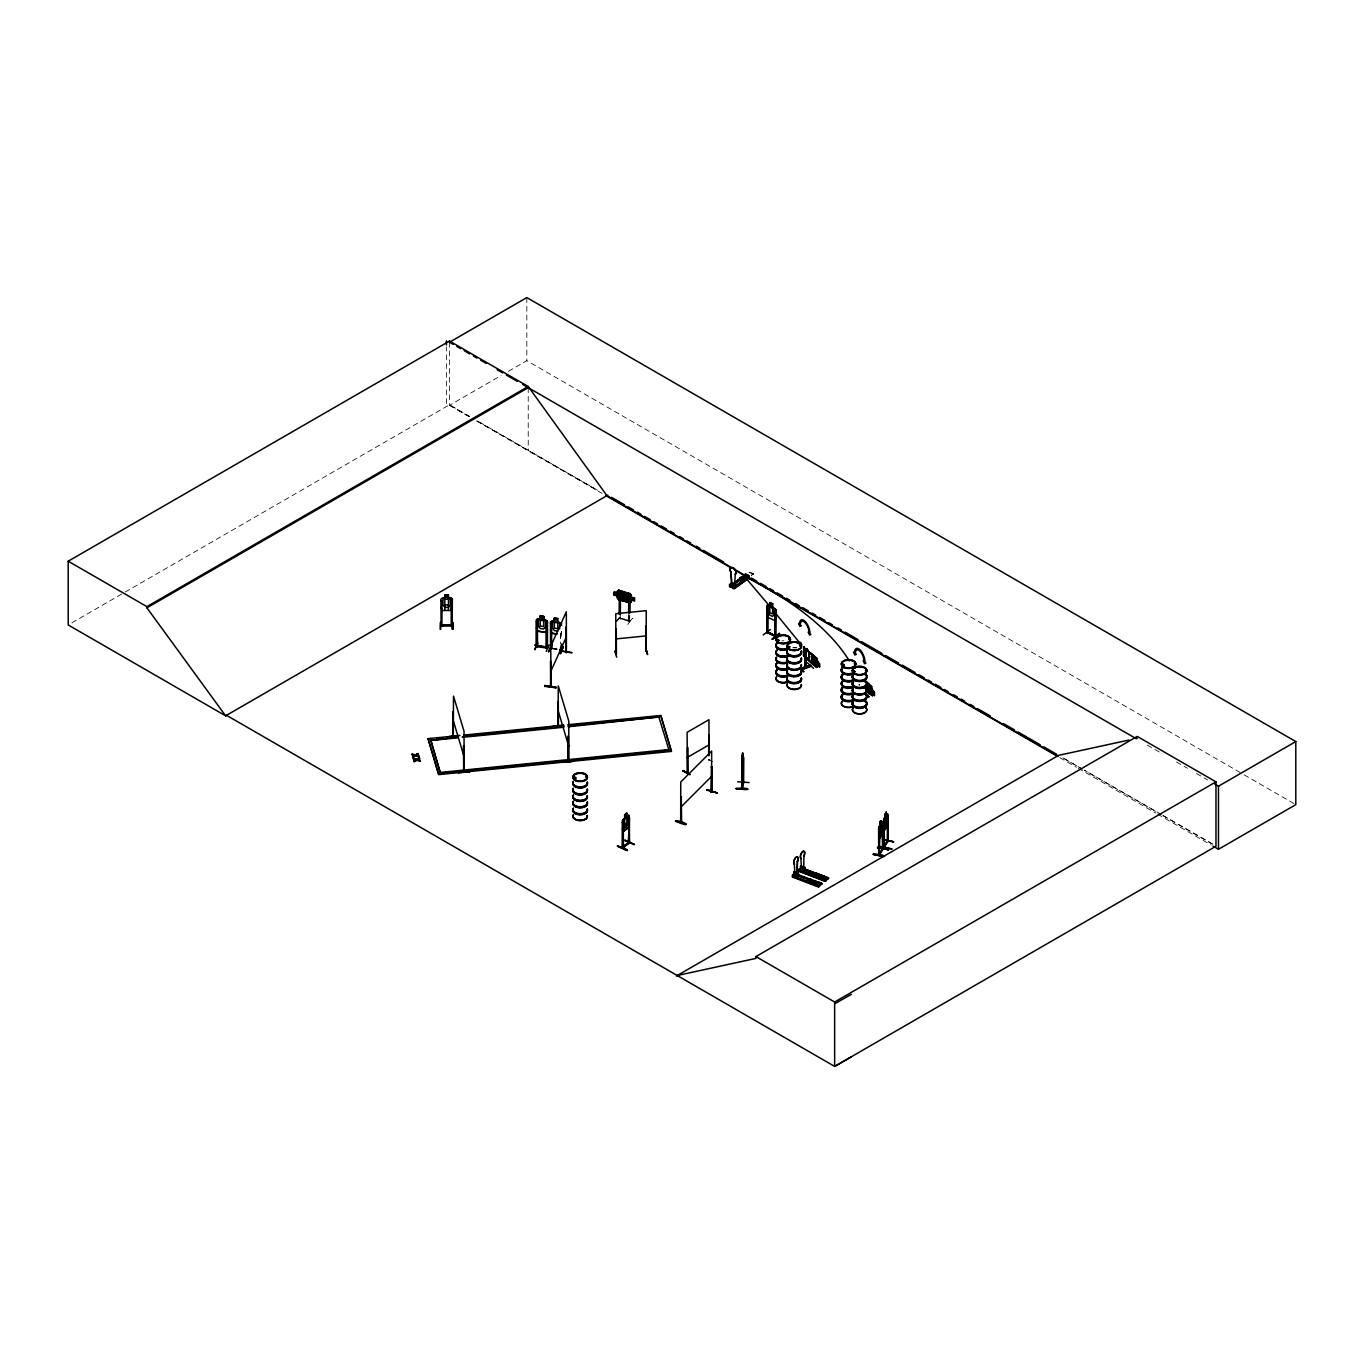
<?xml version="1.0" encoding="UTF-8"?>
<svg xmlns="http://www.w3.org/2000/svg" width="1364" height="1364" viewBox="0 0 1364 1364"><rect width="100%" height="100%" fill="white"/><g stroke="black" fill="none" stroke-linecap="round" stroke-linejoin="round"><path stroke-width="0.75" stroke-dasharray="5 3.75" d="M561.661 631.668L560.399 634.567M708.922 760.652L708.888 759.305L708.99 760.242M616.204 621.251L621.387 615.232M616.767 620.91L621.916 614.925M616.63 621.336L621.848 615.3M619.597 617.432C618.506 619.171 621.353 617.244 620.16 617.926L619.358 618.574L629.639 621.524L629.708 614.976M628.599 614.908L628.651 621.302L628.77 614.704M629.639 620.603L620.415 618.216L629.639 620.296M627.73 624.524L632.333 617.892L632.879 618.574M751.513 575.165L753.491 573.733L748.955 571.652L750.2 572.914M751.513 575.506L753.491 573.733M753.559 574.244L749.007 572.181M71.883 622.819L123.425 593.05M125.266 591.993L449.506 404.784L469.642 416.412M449.506 342.228L449.506 405.313L501.065 375.56M508.414 371.298L526.828 360.676L1242.314 773.763M859.252 684.353L859.252 685.308L859.03 684.404M619.546 618.369L629.827 621.268M620.143 618.881L620.296 614.635M629.537 621.541L629.537 615.181M553.528 648.343L557.024 648.855M553.426 648.565L556.921 649.094M553.426 649.213L557.024 649.52M469.369 416.566L446.42 403.369L446.42 347.07M476.718 420.794L597.773 490.409L476.974 420.641M1082.385 769.091L1062.215 757.48L1082.334 769.108M1161.258 814.444L1084.227 770.131L1161.054 814.564M1163.083 815.484L1212.613 843.975M708.342 759.322L713.27 762.152M1244.173 774.82L1295.8 804.641M1147.312 745.102L1160.082 752.468M1176.501 761.947L1187.464 768.273M1196.586 773.541L1207.532 779.867M1162.878 815.604L1212.306 844.146M449.506 405.313L469.642 416.941M476.974 421.169L602.053 493.376M1059.76 757.634L1076.366 767.233M1078.225 768.29L1155.734 813.046M1157.576 814.12L1211.096 845.015M632.453 618.386L627.235 624.303M561.627 631.293L561.525 639.921M560.621 633.237L560.621 643.757M560.519 633.459L560.519 641.881M528.226 387.666L528.226 450.751M526.828 297.591L526.828 360.676M792.978 647.849A7.332 4.228 0 0 1 796.764 648.036M792.996 647.508A7.212 4.16 0 0 1 796.712 647.695M781.998 640.841A7.212 4.16 0 0 1 783.874 640.79"/><path stroke-width="1.5" d="M444.732 597.892L442.959 599.103L442.959 604.9L444.869 607.372L448.415 607.389L450.308 604.9L450.308 599.103L448.415 598.063M441.101 624.917L442.141 626.144L441.101 626.212L440.93 599.001C443.522 596.614 449.643 596.614 452.337 599.069L452.2 626.247L451.194 626.212L451.279 600.706L452.319 600.706L451.279 600.706M614.124 595.164C611.106 588.634 622.581 595.335 614.141 592.044L614.124 595.164L617.704 596L618.762 597.961L629.98 601.217L631.106 600.007L634.618 601.132L634.669 597.961L631.089 597.125L629.963 595.25L618.779 591.925L617.653 593.169L617.602 590.936L618.796 590.186L631.293 594.892L627.934 592.846M631.208 594.943L631.225 602.138L630.032 602.888L618.727 599.614L617.568 598.199L617.602 590.936L618.847 590.305M625.104 598.25L625.121 595.335M440.18 629.367L440.828 622.154M440.743 629.23L440.248 622.666M442.021 600.672L440.981 600.91L442.021 600.672L441.902 626.212M442.021 626.144L441.101 625.837M442.141 624.985L452.456 625.019M451.16 626.178L452.456 625.94M452.49 628.923L452.473 622.717M453.036 629.35L453.121 622.7M797.343 861.383L796.9 873.932L794.956 875.876L797.105 874.017L797.548 861.468A3.87 1.739 -69 0 0 797.548 857.001A3.87 1.739 -69 0 0 794.513 859.627A3.87 1.739 -69 0 0 794.513 864.094L794.325 864.009A3.87 1.739 -69 0 1 794.325 859.559A3.87 1.739 -69 0 1 797.343 856.933A3.87 1.739 -69 0 1 797.343 861.383L797.548 861.468M803.703 868.391L803.942 855.774A3.87 1.739 -69 0 0 803.942 851.307A3.87 1.739 -69 0 0 800.924 853.949A3.87 1.739 -69 0 0 800.924 858.399L801.572 870.249L803.703 868.391L801.367 870.181M464.135 771.785L464.033 731.292L453.513 696.134L453.257 737.395L453.121 711.514M453.649 736.765L453.649 735.844M463.453 746.074L463.658 771.973L463.828 770.285M464.067 771.785L463.845 746.04M568.345 761.692L568.396 736.458M568.839 761.589L568.788 721.096L558.268 685.922L558.064 727.131M731.445 584.286C734.633 583.604 727.66 584.372 734.514 586.179L735.298 574.21A3.87 2.472 53.9 0 0 735.298 569.743A3.87 2.472 53.9 0 0 731.002 567.782A3.87 2.472 53.9 0 0 731.002 572.249L731.633 584.696L733.099 583.843M736.031 788.801C747.472 786.227 755.52 791.785 736.117 788.443M550.562 686.211L550.613 660.96L550.834 686.774M565.651 651.839C567.066 650.423 565.003 652.896 566.418 652.282L566.333 611.737L550.749 646.263M794.155 872.073C795.57 874.989 795.144 869.669 793.882 875.194M793.984 872.892L794.581 872.125L795.331 873.335M800.873 867.402L800.787 866.396L801.299 867.419M711.07 792.245L711.65 766.415L711.991 791.853C710.098 793.695 713.116 789.279 711.087 791.171M742.152 758.333L741.658 788.869L743.056 781.453M805.732 651.873L805.033 650.185L805.783 651.037M556.137 687.183C521.611 682 579.581 691.054 544.765 686.314M544.748 686.416L544.901 685.529M556.12 687.609L544.884 686.024M887.299 826.004L887.708 822.27M741.897 766.363L742.152 767.744L742.613 753.133L742.067 788.904L743.141 782.322M798.946 643.876L800.174 642.239L801.35 643.297M803.532 646.911L814.274 656.715M804.692 656.323C805.715 659.119 828.766 677.874 803.532 655.317L804.01 655.078M731.343 584.508L732.315 584.747M732.434 584.525L732.621 583.451L732.741 584.303M873.25 854.393C883.565 853.387 892.533 859.439 873.25 854.393L884.315 856.353L873.437 854.034M878.297 846.464C898.501 850.352 894.886 849.346 878.484 846.106M794.513 872.21L795.212 873.079M793.66 875.108L793.66 872.346L794.871 871.596L793.848 872.329M616.409 653.782L616.272 628.992M646.348 651.498L645.701 626.059M646.348 650.543L646.246 651.191M682.87 770.762L689.638 774.292M622.393 829.005L623.212 831.614L628.582 827.488L629.179 823.822M804.01 647.457L803.567 656.101M803.584 655.3L813.933 665.257M804.01 655.862L804.692 655.658M675.504 821.35C680.653 818.605 696.356 830.096 675.538 821.247M685.853 824.248L675.743 821.043L685.887 823.822M742.749 753.133L743.039 782.987L743.687 782.424L742.152 788.767M741.948 759.833L743.073 754.752M742.152 765.272L742.596 763.243M800.804 867.095L800.498 869.584M737.651 781.811L749.16 782.544M743.448 757.702L743.431 783.004L743.585 757.105M741.59 788.835L742.221 787.863M614.687 651.02L616.698 657.209M617.449 846.26C647.269 859.644 597.892 836.507 626.673 850.266M617.773 845.953L627.048 849.516M883.054 823.822L882.713 849.67L882.235 821.435L878.604 828.033L878.723 855.194L883.139 848.101L882.269 848.681M878.706 828.05L879.183 826.226M879.286 854.239L882.269 848.954M883.071 849.124L879.286 855.16M887.333 841.008L883.719 846.277L884.213 847.317L884.179 821.384L884.145 846.55M887.708 841.741L887.589 813.933L887.35 841.52M887.333 841.673L888.152 840.122L883.77 847.249L884.111 818.264M884.298 847.215L888.135 841.145L888.117 815.877M766.653 632.436L767.557 632.896M767.659 631.975L766.653 631.549L775.622 635.692M767.574 632.845L767.83 607.423L766.756 607.236L767.83 607.423M775.98 635.488L774.752 636.221L775.724 636.596L775.741 609.469L775.468 636.562L766.756 632.47L766.807 605.377L767.131 632.299L775.997 636.374L767.915 632.043M879.303 832.773L879.951 834.222C882.849 831.767 882.474 816.797 879.951 821.81L879.234 855.143M623.416 846.601L623.399 847.573L623.314 822.304L622.359 822.645L623.314 822.304M810.728 880.803C809.364 877.342 806.874 882.9 810.591 880.718M816.03 875.432L817.087 874.205M800.532 866.856L801.469 865.97M802.254 668.309L809.994 665.24L802.168 668.172M803.72 671.702L800.634 668.837M806.141 651.89L806.141 667.661M883.156 849.073L883.139 848.101M573.733 778.111L574.704 777.446M574.278 777.463L575.625 777.616L574.159 778.077M575.898 778.23L575.557 777.497M586.708 777.003L585.531 777.037M775.639 617.739L774.633 620.484L767.642 617.261L766.807 613.698L767.796 617.142M777.327 639.682L777.02 640.654M778.673 639.955L778.128 639.546M788.665 639.341L789.79 639.136M789.773 639.051L788.682 638.812L789.671 639.324M787.778 646.843L790.012 646.962M788.75 646.144L788.256 647.082L789.671 646.621M801.248 645.939C803.567 641.336 797.718 647.661 800.753 645.905M842.202 664.643L844.367 664.933L842.73 665.138M844.299 664.831L843.157 665.513M854.324 663.569L854.717 663.893M854.495 663.927L854.461 664.115M854.12 670.781L853.233 671.821M865.475 670.645L865.577 670.048M795.451 876.881L795.451 875.569L792.535 874.767L792.296 877.001L818.485 887.026L821.878 883.633L819.218 882.286L816.013 885.406L819.218 882.286M794.632 871.494L794.632 874.256L822.117 883.787L795.724 873.608L792.791 876.558L819.287 886.106M802.356 866.362L804.999 867.385L804.76 868.919L802.049 871.272L802.049 869.959L799.389 868.936L798.895 871.374L825.084 881.4L828.477 878.024L825.817 876.677L822.611 879.797L825.817 876.677M802.356 868.016L799.151 870.795L800.02 870.403M799.594 870.795L826.175 880.428L799.389 870.249L799.389 868.936M803.311 869.84L828.101 878.723L801.879 868.8M547.476 629.537L546.18 632.504L537.552 631.208L536.444 627.866M565.941 627.014L565.975 652.18M560.689 650.986L571.823 652.879M551.005 686.245L550.613 621.677L550.527 648.855L551.585 648.991L551.67 623.484L550.544 623.553L551.67 623.484M546.35 647.235L547.578 648.105L536.376 646.655L536.478 621.2L537.484 621.353L537.501 646.826L536.274 646.672M537.484 621.353L536.376 621.421M540.127 618.983L540.127 615.88L543.793 616.443L543.776 619.614L547.441 621.268L547.476 648.326M543.776 616.511L540.093 615.965L540.212 619.188L538.371 619.938L538.371 625.735L540.212 628.497L543.639 629.009L545.481 626.809L545.481 621.012L543.639 619.699L543.793 616.443M546.35 622.922L547.458 622.854L546.35 622.922L546.316 648.207L547.203 648.36M537.382 645.615C541.201 647.678 523.503 642.171 547.476 647.406M534.841 649.758L537.774 642.768L534.841 649.23M536.376 646.655L537.382 646.809M557.825 631.14L554.381 630.628L552.539 627.866L552.539 622.069L554.296 621.132M550.579 630.066L551.721 633.339L556.938 634.038M554.381 621.319C551.073 615.13 563.298 620.296 554.261 618.097L554.261 621.2L550.579 621.745M546.214 651.412L549.146 644.933M551.943 644.899L548.942 651.753M551.943 645.428L548.396 651.804L551.874 645.274M551.567 648.94L550.579 648.514M560.399 649.605C564.065 647.968 558.132 655.76 561.627 643.91M550.749 671.497L566.333 636.971M561.746 649.315L560.399 649.349M560.86 653.646L563.247 646.638M563.264 647.03L560.246 653.578M622.496 820.77L623.263 819.15M763.175 634.959L770.302 629.588M744.369 578.83L743.38 577.535M453.019 736.816L453.291 712.11M463.351 771.325L463.436 770.592M568.106 761.112L568.208 735.878M681.028 821.81L680.755 822.475M681.625 822.185L681.267 796.798L681.096 822.731L681.199 821.128M711.991 790.932L711.428 792.348L712.059 790.796M624.712 817.94L623.536 819.849L623.536 825.646L624.678 827.249L626.826 825.612L627.969 822.253L627.969 816.456L626.826 816.303M743.141 781.333L742.954 782.936M683.04 770.609L689.638 773.951M886.242 815.058L886.89 820.855L885.014 826.294L884.349 819.031L886.276 811.768L886.276 814.871M880.172 821.981L880.956 820.736L880.172 823.021M885.236 814.035L886.02 812.808L885.236 815.075M884.128 818.349L887.674 814.052M879.49 829.397L879.234 854.222M884.111 830.812L887.163 825.919L884.111 830.812L883.77 820.122M879.166 838.775L882.218 833.881C884.554 822.39 879.575 845.492 878.604 836.371M877.461 847.794L888.561 849.738L877.666 847.402M882.73 839.474L893.608 841.776L882.525 839.32M883.753 846.174L884.554 845.782M800.787 867.146L801.231 867.402M799.321 871.05L825.476 881.059M827.641 879.149L803.396 869.806M828.442 878.246L802.288 868.22M566.179 652.896L566.077 627.645M819.44 666.757L812.825 662.41L811.205 656.476L812.825 656.408L816.627 659.869L819.508 663.808L819.508 666.911L819.508 663.808M872.312 693.543L871.63 694.481L867.845 691.019L866.208 685.086L867.845 685.018L871.63 688.479L874.443 692.469L874.512 695.538L872.414 693.509L874.409 695.572M629.298 842.611L622.291 847.931L622.393 820.736L628.548 814.99L629.281 815.536L628.497 843.14L629.23 817.428L629.571 842.901L622.598 848.084L622.683 822.782M629.026 842.338L628.565 842.134M803.601 646.809L803.635 656.033M814.888 874.716L816.831 874.341M619.358 614.38L619.546 593.135L620.484 593.408L620.296 614.635M620.484 593.408L619.358 593.34M628.599 612.811L628.77 595.778L628.77 612.589M629.537 613.067L629.708 596.034M620.876 590.953L617.5 590.936L617.534 598.199L618.727 599.614L630.032 602.888M620.944 591.004L617.619 591.038L617.534 598.199L620.91 600.228M629.98 593.596L618.745 590.254M617.534 596.136L617.568 598.199M627.832 602.257L631.276 602.206L631.293 594.892L631.225 602.274L627.815 602.155M585.974 776.372L586.35 776.764M778.384 640.483L777.429 640.5M778.81 640.603L777.957 639.528L777.122 640.21M800.31 645.854L800.651 645.547M853.199 671.31L854.137 670.832M854.989 671.6L853.404 671.958M687.797 772.911L687.746 747.591M629.571 841.98L629.162 842.662M681.267 796.798L681.608 796.917M711.991 766.534L711.138 766.943M706.842 789.995L717.242 792.978L707.132 789.637M717.208 792.944L706.893 789.858M680.738 807.232L711.65 776.321M742.187 577.807C742.8 581.831 745.938 575.949 742.016 578.234M879.115 853.625L879.098 855.262M733.048 584.286L731.223 583.673L731.053 586.554L731.053 583.809L733.184 584.048M803.976 647.593L804.18 648.241M804.197 655.675L804.01 646.655M800.259 866.737L801.231 865.884L800.259 869.499L800.787 866.89M817.616 885.424L792.791 875.859L795.741 871.971L798.4 872.994L798.4 874.631L795.195 877.427L795.195 875.773L792.535 874.767M798.4 872.994L795.502 872.193M809.79 878.672L806.584 881.792L809.79 878.672L812.433 880.019L809.227 882.798L812.433 879.678M816.388 873.062L813.183 876.165L816.388 873.062L819.048 874.409L815.843 877.188L819.048 874.068M814.802 880.598L811.597 883.702L814.802 880.598L817.445 881.945L814.24 884.725L817.445 881.604M821.401 874.989L818.195 878.092L821.401 874.989L824.061 876.319L820.855 879.115L824.061 875.995M821.878 883.309L818.946 886.583L792.535 876.404M828.477 877.7L825.544 880.974M804.896 651.634L805.527 667.968L806.005 650.713L805.851 667.149M536.529 619.682L537.638 618.796L546.094 620.074L547.322 621.285M550.715 621.813L551.806 620.927L561.661 623.331L557.859 621.762M626.928 813.251L624.78 814.888L624.78 817.991M624.678 818.98L626.826 817.343M624.678 824.777L626.826 823.14M623.16 831.426L628.582 827.488M628.975 843.293L629.537 817.565M624.9 840.531L634.465 844.401L625.241 840.36M623.058 846.686L628.838 842.679L622.819 846.498M731.837 585.071L731.002 572.249M735.298 574.21L735.145 574.312A3.87 2.472 53.9 0 0 735.145 569.845A3.87 2.472 53.9 0 0 730.865 567.884A3.87 2.472 53.9 0 0 730.865 572.351M729.757 586.725L729.467 584.525L731.445 583.093L729.825 586.009L733.662 587.765L735.639 585.003L735.997 586.81M739.936 578.217C753.081 582.684 734.139 579.461 741.914 576.767L746.449 579.171L741.914 576.767M748.683 575.438L745.648 574.056C737.89 576.75 756.815 579.973 743.67 575.489L769.603 606.059M729.501 586.384L732.025 584.627M734.003 582.871L745.699 574.346L748.683 575.761M734.378 582.837L745.75 574.551M734.582 583.144L746.057 574.875M730.098 586.878L746.585 574.756M735.264 583.246L746.637 574.96M746.943 575.284L730.337 586.588M732.434 587.202L732.604 584.303L732.434 587.202L731.223 586.435M734.514 586.179L731.462 584.849L731.445 583.093M748.989 578.131L734.309 588.788L734.02 586.605L735.997 585.156M748.103 577.722L732.775 588.054L749.024 576.222M732.877 588.123L749.126 576.29M748.631 577.586L733.679 588.498L732.775 588.054M748.683 577.807L733.764 588.532L729.467 586.162M769.705 602.581L772.757 603.894L772.587 607.116L774.07 608.838L774.07 614.635L772.587 616.426L769.808 615.147L768.307 611.993L768.307 606.196L769.808 605.838L769.773 602.53L769.705 605.684L766.721 605.428M772.757 603.894L769.808 602.735M772.757 606.997L775.656 609.52L767.71 604.883M774.82 610.936L775.877 611.14L774.82 610.936L774.871 636.238L775.059 610.765M779.475 633.373L772.246 639.119L779.526 633.425M772.365 639.119L779.526 633.783L772.246 639.119M453.019 735.895L453.718 737.361M440.981 624.985L440.981 626.195L452.285 625.923M452.371 625.309L441.101 625.258M452.439 626.178L452.319 625.019M808.443 880.155L809.585 879.831M711.531 792.296L711.65 751.087L680.738 781.998L680.687 822.628M778.742 640.483L777.088 640.517M788.631 638.898L789.176 638.574M575.284 778.009L574.517 777.275M842.816 664.251L842.236 665.155M854.699 671.531L854.069 670.9M855.109 671.787L853.608 672.077M546.333 647.917L547.356 648.036M550.527 647.627L551.772 647.781M708.598 755.52L708.956 735.026L709.246 753.439M708.871 755.673L709.246 735.196M687.456 772.621L687.098 732.315L708.956 719.698L708.956 753.269M226.629 715.367L225.742 715.895L68.2 624.934L68.2 561.201L449.506 341.051L528.226 386.489L606.946 495.678L1057.646 755.895M449.506 341.051L449.506 342.228L526.828 297.591L1295.8 741.556L1295.8 804.641L1218.478 849.278L1212.954 846.072M68.2 561.201L146.92 606.639L528.226 386.489M851.341 1056.895L834.649 1066.409L226.526 715.316L225.623 715.827L146.92 607.815L528.226 387.666M225.623 715.827L607.832 495.166M687.098 757.549L708.956 744.932M622.768 848.067L622.99 822.168M676.339 976.044L1058.549 755.366L1128.966 740.055M677.226 975.516L755.946 958.398L755.946 956.573L1137.252 736.424L1215.972 781.862L1215.972 846.26L834.649 1066.409L834.649 1002.011L1215.972 781.862M1137.252 738.248L1136.365 738.777L522.736 384.495M1214.83 784.078L1218.478 786.193L1295.8 741.556M834.649 1003.853L851.341 994.339M744.198 578.728L742.391 578.847M412.917 757.378L414.912 755.23L412.917 757.378L415.645 755.98L418.936 756.764L416.173 755.127L418.799 756.27M416.19 759.509L414.196 761.658L416.924 760.26L420.214 761.044L413.377 758.913L416.19 759.509L414.025 761.112L416.924 760.26M414.912 755.758L412.081 754.104L415.44 754.906L418.134 753.525L416.173 755.656M416.19 760.021L413.377 758.384L416.719 759.185L419.413 757.804L417.452 759.936L419.566 758.333M419.413 758.333L416.719 759.185M416.173 755.127L418.288 754.582M817.36 665.103L816.644 667.542L811.205 662.478M872.414 695.691L866.004 691.241M551.687 648.036L550.647 647.917M810.08 881.229L809.926 879.61M646.246 651.498L646.212 610.663L615.761 613.698L615.897 654.532M806.925 648.582L808.477 651.429L806.925 648.582L806.925 650.031M805.033 651.242L805.527 652.197M805.715 650.816L806.005 651.77M806.414 651.617L804.624 651.651L806.414 651.873L805.033 650.185M807.386 662.802L813.592 668.377M801.896 668.002L810.046 665.41M800.992 669.144L810.779 665.564L801.077 669.673M813.933 664.404L814.274 665.138M800.992 669.656L810.796 666.007M801.35 669.98L811.086 666.331M868.936 684.609L868.936 685.461L866.004 681.966M866.004 690.389L869.277 693.747M865.407 694.344L869.073 696.953L865.407 693.816M811.188 662.563L809.176 659.767L809.278 652.435L816.763 658.198L817.36 662M811.307 653.203L816.729 658.266M809.278 659.716L809.278 652.435M817.479 667.184L817.411 659.92M871.767 686.808L866.208 681.864L871.767 686.808L872.483 695.793L866.328 691.054M872.38 690.61L874.512 692.435M625.104 599.802L627.832 599.035L627.832 596.119L625.121 593.766M623.621 593.408L620.91 594.158L620.91 597.04L623.638 599.376M687.473 773.047L687.473 747.438M767.062 631.327L767.659 632.896L767.574 607.611M645.598 647.951L647.627 654.601L645.615 648.019M557.927 727.08L558.268 701.249L558.456 727.08M457.162 736.253L447.477 736.85L458.986 735.537M447.562 737.089L457.076 736.083M552.335 726.501L563.758 725.324M558.029 726.279L561.849 725.87M558.081 726.535L561.917 726.04M458.151 772.024L469.676 771.734L458.168 772.109M458.27 772.894L469.676 771.717M574.346 761.129L562.906 762.34L574.346 761.18M562.923 761.862L574.329 760.72M615.761 638.932L646.212 635.897M567.748 724.727L660.909 715.435L671.429 751.394L438.577 774.616L428.057 738.657L459.89 735.486M464.118 735.06L563.52 725.154M436.616 738.589L442.959 737.958M449.319 737.327L455.661 736.696M464.118 735.861L470.461 735.23M476.803 734.582L483.146 733.951M489.488 733.321L497.962 732.485M504.305 731.854L510.648 731.223M516.99 730.575L525.447 729.74M531.789 729.109L538.132 728.478M544.492 727.847L550.834 727.2M559.291 726.364L563.52 725.938M571.976 725.102L580.433 724.25M586.776 723.619L593.135 722.988M599.478 722.357L607.935 721.505M612.163 721.096L620.62 720.243M626.963 719.612L635.419 718.777M639.648 718.351L648.122 717.498M654.464 716.867L660.909 716.236L671.429 751.394M458.151 736.986L430.666 740.516L458.151 737.771M462.379 736.56L563.895 726.432M568.14 726.006L659.068 716.952L568.14 726.807M462.379 737.344L563.895 727.217M440.794 774.394L430.274 738.436L440.214 772.45L668.82 749.552L662.478 750.967M444.647 772.689L450.99 772.058M457.332 771.427L463.675 770.796M472.132 769.944L478.491 769.313M484.834 768.682L491.176 768.051M497.519 767.421L505.976 766.568M512.318 765.937L518.661 765.306M525.021 764.675L533.477 763.84M539.82 763.209L546.163 762.561M552.505 761.93L560.962 761.095M567.305 760.464L573.647 759.833M580.007 759.185L586.35 758.554M594.806 757.719L601.149 757.088M607.492 756.457L613.834 755.827M622.291 754.974L628.651 754.343M634.993 753.712L641.336 753.081M647.678 752.451L656.135 751.598M428.057 738.657L438.577 773.831L671.429 750.609M809.773 881.042L808.358 880.633M444.869 594.96L448.415 594.96M444.869 599.103L448.415 599.103M444.869 604.9L448.415 604.9M537.246 645.939L546.589 646.962M742.135 755.298L742.221 788.784M736.1 788.477L747.608 789.33M816.524 874.256L814.956 875.296M788.614 647.013L787.778 647.013M843.31 664.166L844.367 664.762M843.191 665.291L842.577 664.95M560.57 650.85L571.806 652.504M540.246 619.12L536.41 619.614L536.461 646.741M561.627 624.985L560.519 625.053L561.525 625.206M537.672 631.038L546.129 632.316M551.84 633.169L556.921 633.936M551.636 648.684L550.647 648.838M560.399 650.27L561.61 650.185M885.083 813.865L884.963 816.934M882.542 821.861L882.644 849.687M879.916 821.776L879.951 824.913M883.77 828.46L884.23 830.847M882.559 839.713L893.625 841.81M877.512 847.641L888.561 849.755M414.912 755.23L412.235 754.599L418.936 756.236M417.452 759.407L420.214 761.044M417.452 759.936L420.078 760.021M628.599 595.983L629.537 596.256M560.536 650.321L560.553 649.094L560.604 650.372M853.983 671.855L854.785 671.293M681.318 821.316L680.738 821.639M803.942 855.774L804.146 855.859A3.87 1.739 -69 0 0 804.146 851.392A3.87 1.739 -69 0 0 801.128 854.017A3.87 1.739 -69 0 0 801.128 858.485L800.924 858.399M802.1 866.583L804.76 867.606M802.1 867.896L828.732 878.177L801.708 868.544M799.151 869.158L801.793 870.164L801.793 871.818L804.999 869.021L804.999 867.385M801.64 870.965L825.919 880.274M799.151 870.795L825.68 880.871M795.502 873.506L798.145 874.529M795.093 874.154L821.691 884.179M796.712 875.466L819.201 884.008M792.91 876.455L819.133 886.429M805.357 652.231L805.357 668.002L805.323 652.009M624.865 840.122L634.072 844.708M815.143 875.194L817.377 874.546M789.415 646.655L788.085 647.184M689.996 774.599L682.87 770.711L689.451 774.547M449.506 342.228L453.172 344.342M456.838 346.456L460.503 348.57M464.152 350.684L469.642 353.856M473.308 355.97L476.974 358.084M480.639 360.198L486.13 363.37M497.11 369.712L502.6 372.883M506.266 374.998L517.246 381.323M611.515 497.28L624.388 504.714M628.071 506.845L633.595 510.034M637.261 512.148L640.944 514.279M644.626 516.393L650.151 519.582M653.833 521.713L657.499 523.844M661.182 525.958L666.706 529.147M670.389 531.278L674.055 533.392M679.579 536.581L683.262 538.712M686.944 540.826L690.61 542.957M696.134 546.146L699.817 548.26M703.5 550.391L723.738 562.07M751.325 577.995L756.85 581.183M760.515 583.315L766.039 586.503M769.722 588.617L773.405 590.748M777.088 592.88L782.595 596.051M786.278 598.182L789.961 600.313M795.468 603.485L799.151 605.616M802.833 607.747L808.358 610.936M812.04 613.05L815.706 615.181M819.389 617.295L824.913 620.484M828.596 622.615L832.262 624.729M837.786 627.917L841.469 630.049M845.151 632.163L858.024 639.597M861.707 641.728L881.945 653.407M885.611 655.538L898.501 662.972M902.167 665.086L915.056 672.537M918.722 674.651L924.246 677.84M927.929 679.971L931.612 682.085M935.295 684.216L940.802 687.405M944.485 689.519L948.168 691.65M953.675 694.839L957.358 696.953M961.04 699.084L964.723 701.198M970.247 704.387L973.913 706.518M977.596 708.632L990.469 716.083M1003.358 723.517L1014.39 729.876M1018.073 732.008L1040.152 744.744M1043.818 746.875L1056.708 754.309M605.735 495.507L731.24 567.97M734.94 570.101L1057.918 756.577M755.946 956.573L834.649 1002.011M617.687 598.08L620.978 600.075M450.99 597.892L452.337 598.984L451.041 610.492L442.107 610.475L440.93 607.321L442.192 610.373M864.861 680.534L869.277 684.489M864.861 681.386L869.277 685.342M866.345 690.252L869.277 692.895M865.475 694.191L868.612 696.646M813.933 656.851L803.567 647.695M803.976 654.959L814.274 664.285M800.583 669.247L803.788 671.634M817.292 664.933L819.508 666.911M811.307 662.427L816.729 667.371M575.369 777.446L575.557 778.503L573.903 778.145M776.576 614.465L799.56 642.632M550.613 629.998L551.721 633.339M558.268 711.156L568.788 746.33M453.513 721.368L464.033 756.526M412.081 754.104L412.235 755.127M741.777 769.944L741.931 772.365L743.227 763.499L741.811 772.365L741.658 769.927M794.325 864.009L794.956 875.876M623.621 594.943L623.638 597.841M1218.478 786.193L1218.478 849.278M868.936 693.014L868.936 693.867M794.871 871.596L794.871 874.341M792.791 874.546L792.791 875.859M742.613 753.133L742.596 768.819M735.639 585.003L735.639 586.315M669.212 750.831L658.693 716.458M629.708 598.148L629.708 612.862M626.826 828.715L626.894 813.029L624.61 814.785L624.678 830.352M619.546 593.135L619.546 614.158M561.405 649.537L561.388 650.492M559.666 628.94L559.666 623.143L557.825 621.831L557.978 618.574M551.431 648.036L551.414 648.991M546.452 622.7L546.435 648.241M448.415 610.492L448.534 594.789L444.732 594.857L444.869 610.475M446.42 340.812L446.42 344.99M419.413 757.804L419.566 758.861M418.799 755.741L418.936 756.764M418.134 753.525L415.44 754.906M415.645 755.98L412.746 756.321M414.025 760.601L414.196 761.658M413.377 758.384L413.514 759.407M146.92 606.639L146.92 607.815M744.556 576.222A376.379 161.31 6.8 0 1 849.363 660.96M865.134 681.71A7.212 4.16 0 0 1 860.82 688.496A7.212 4.16 0 0 1 852.824 682.938M865.168 687.303A7.246 4.177 0 0 1 860.837 694.106A7.246 4.177 0 0 1 852.807 688.547M865.236 681.267A7.332 4.228 0 0 1 864.759 686.979A7.332 4.228 0 0 1 854.87 687.217A7.332 4.228 0 0 1 853.608 681.54M865.236 680.909A7.332 4.228 0 0 1 864.759 686.621A7.332 4.228 0 0 1 854.87 686.859A7.332 4.228 0 0 1 853.608 681.182M865.236 674.31A7.332 4.228 0 0 1 864.759 680.022A7.332 4.228 0 0 1 854.87 680.244A7.332 4.228 0 0 1 853.608 674.583M865.236 673.952A7.332 4.228 0 0 1 864.759 679.664A7.332 4.228 0 0 1 854.87 679.886A7.332 4.228 0 0 1 853.608 674.225M865.168 687.541A7.246 4.177 0 0 1 860.837 694.344A7.246 4.177 0 0 1 852.807 688.769M865.134 673.594A7.212 4.16 0 0 1 860.82 680.363A7.212 4.16 0 0 1 852.824 674.822M865.134 680.551A7.212 4.16 0 0 1 860.82 687.32A7.212 4.16 0 0 1 852.824 681.778M865.134 674.754A7.212 4.16 0 0 1 860.82 681.523A7.212 4.16 0 0 1 852.824 675.981M865.134 701.556A7.212 4.16 0 0 1 860.82 708.342A7.212 4.16 0 0 1 852.824 702.784M865.117 707.012A7.178 4.143 0 0 1 860.82 713.747A7.178 4.143 0 0 1 852.858 708.24M865.236 701.113A7.332 4.228 0 0 1 864.759 706.825A7.332 4.228 0 0 1 854.87 707.063A7.332 4.228 0 0 1 853.608 701.386M865.236 700.755A7.332 4.228 0 0 1 864.759 706.467A7.332 4.228 0 0 1 854.87 706.705A7.332 4.228 0 0 1 853.608 701.028M865.236 694.157A7.332 4.228 0 0 1 864.759 699.868A7.332 4.228 0 0 1 854.87 700.09A7.332 4.228 0 0 1 853.608 694.429M865.236 693.799A7.332 4.228 0 0 1 864.759 699.51A7.332 4.228 0 0 1 854.87 699.732A7.332 4.228 0 0 1 853.608 694.071M865.168 707.149A7.246 4.177 0 0 1 860.837 713.952A7.246 4.177 0 0 1 852.807 708.393M865.134 693.441A7.212 4.16 0 0 1 860.82 700.209A7.212 4.16 0 0 1 852.824 694.668M865.134 700.397A7.212 4.16 0 0 1 860.82 707.166A7.212 4.16 0 0 1 852.824 701.625M865.151 694.6A7.229 4.177 0 0 1 860.82 701.386A7.229 4.177 0 0 1 852.807 695.828M866.754 691.224A7.178 4.143 0 0 1 858.024 694.907A7.178 4.143 0 0 1 852.858 689.417M865.117 688.206A7.178 4.143 0 0 1 866.123 689.11M866.805 690.883A7.246 4.177 0 0 1 858.007 694.583A7.246 4.177 0 0 1 852.807 689.059M865.168 687.831A7.246 4.177 0 0 1 866.737 689.792M853.216 680.926A7.212 4.16 0 0 1 843.702 680.772A7.212 4.16 0 0 1 842.696 675.316M853.233 686.518A7.246 4.177 0 0 1 843.685 686.382A7.246 4.177 0 0 1 842.679 680.892M853.233 686.757A7.246 4.177 0 0 1 843.685 686.621A7.246 4.177 0 0 1 842.679 681.148M853.199 686.348A7.178 4.143 0 0 1 843.719 686.211A7.178 4.143 0 0 1 842.73 680.772M853.284 680.568A7.332 4.228 0 0 1 843.617 680.431A7.332 4.228 0 0 1 842.611 674.873M853.284 680.21A7.332 4.228 0 0 1 843.617 680.056A7.332 4.228 0 0 1 842.611 674.515M853.216 679.749A7.212 4.16 0 0 1 843.702 679.613A7.212 4.16 0 0 1 842.696 674.157M853.216 673.952A7.212 4.16 0 0 1 843.702 673.816A7.212 4.16 0 0 1 842.696 668.36M853.284 673.594A7.332 4.228 0 0 1 843.617 673.458A7.332 4.228 0 0 1 842.611 667.917M853.284 673.236A7.332 4.228 0 0 1 843.617 673.1A7.332 4.228 0 0 1 842.611 667.559M853.216 672.793A7.212 4.16 0 0 1 843.702 672.657A7.212 4.16 0 0 1 842.696 667.184M854.137 666.928A7.212 4.16 0 0 1 855.143 667.849M853.216 700.772A7.212 4.16 0 0 1 843.702 700.619A7.212 4.16 0 0 1 842.696 695.163M853.233 706.603A7.246 4.177 0 0 1 843.685 706.467A7.246 4.177 0 0 1 842.679 700.994M853.233 706.364A7.246 4.177 0 0 1 843.685 706.228A7.246 4.177 0 0 1 842.679 700.738M853.284 700.414A7.332 4.228 0 0 1 843.617 700.278A7.332 4.228 0 0 1 842.611 694.719M853.284 700.056A7.332 4.228 0 0 1 843.617 699.903A7.332 4.228 0 0 1 842.611 694.361M853.216 699.596A7.212 4.16 0 0 1 843.702 699.459A7.212 4.16 0 0 1 842.696 694.003M853.216 693.799A7.212 4.16 0 0 1 843.702 693.662A7.212 4.16 0 0 1 842.696 688.206M853.284 693.441A7.332 4.228 0 0 1 843.617 693.304A7.332 4.228 0 0 1 842.611 687.763M853.284 693.082A7.332 4.228 0 0 1 843.617 692.946A7.332 4.228 0 0 1 842.611 687.405M853.216 692.639A7.212 4.16 0 0 1 843.702 692.503A7.212 4.16 0 0 1 842.696 687.03M853.199 687.371A7.178 4.143 0 0 1 843.719 687.234A7.178 4.143 0 0 1 842.73 681.795M801.333 659.034A7.212 4.16 0 0 1 793.575 663.893A7.212 4.16 0 0 1 787.454 658.301M801.316 664.473A7.178 4.143 0 0 1 793.575 669.315A7.178 4.143 0 0 1 787.488 663.739M801.367 664.916A7.246 4.177 0 0 1 793.575 669.792A7.246 4.177 0 0 1 787.437 664.2M801.333 650.901A7.212 4.16 0 0 1 793.575 655.76A7.212 4.16 0 0 1 787.454 650.168M801.452 658.607A7.332 4.228 0 0 1 793.558 663.552A7.332 4.228 0 0 1 787.352 657.874M801.452 658.249A7.332 4.228 0 0 1 793.558 663.194A7.332 4.228 0 0 1 787.352 657.516M801.35 657.857A7.229 4.177 0 0 1 793.575 662.734A7.229 4.177 0 0 1 787.437 657.124M801.35 652.06A7.229 4.177 0 0 1 793.575 656.937A7.229 4.177 0 0 1 787.437 651.344M801.452 651.651A7.332 4.228 0 0 1 793.558 656.596A7.332 4.228 0 0 1 787.352 650.918M801.452 651.293A7.332 4.228 0 0 1 793.558 656.22A7.332 4.228 0 0 1 787.352 650.56M801.333 678.88A7.212 4.16 0 0 1 793.575 683.739A7.212 4.16 0 0 1 787.454 678.147M801.316 684.319A7.178 4.143 0 0 1 793.575 689.161A7.178 4.143 0 0 1 787.488 683.586M801.367 684.711A7.246 4.177 0 0 1 793.575 689.587A7.246 4.177 0 0 1 787.437 683.978M801.333 670.747A7.212 4.16 0 0 1 793.575 675.606A7.212 4.16 0 0 1 787.454 670.014M801.452 678.454A7.332 4.228 0 0 1 793.558 683.398A7.332 4.228 0 0 1 787.352 677.72M801.452 678.096A7.332 4.228 0 0 1 793.558 683.04A7.332 4.228 0 0 1 787.352 677.362M801.35 677.703A7.229 4.177 0 0 1 793.575 682.58A7.229 4.177 0 0 1 787.437 676.97M801.35 671.906A7.229 4.177 0 0 1 793.575 676.783A7.229 4.177 0 0 1 787.437 671.19M801.452 671.497A7.332 4.228 0 0 1 793.558 676.442A7.332 4.228 0 0 1 787.352 670.764M801.452 671.139A7.332 4.228 0 0 1 793.558 676.067A7.332 4.228 0 0 1 787.352 670.406M801.316 665.513A7.178 4.143 0 0 1 793.575 670.338A7.178 4.143 0 0 1 787.488 664.779M801.367 665.138A7.246 4.177 0 0 1 793.575 669.997A7.246 4.177 0 0 1 787.437 664.404M787.846 656.272A7.212 4.16 0 0 1 779.066 656.476A7.212 4.16 0 0 1 776.457 651.634M787.829 661.693A7.178 4.143 0 0 1 779.083 661.898A7.178 4.143 0 0 1 776.491 657.073M787.915 655.913A7.332 4.228 0 0 1 778.247 655.777A7.332 4.228 0 0 1 777.241 650.236M787.915 655.555A7.332 4.228 0 0 1 778.247 655.419A7.332 4.228 0 0 1 777.241 649.878M787.915 648.957A7.332 4.228 0 0 1 778.247 648.821A7.332 4.228 0 0 1 777.241 643.262M787.915 648.599A7.332 4.228 0 0 1 778.247 648.463A7.332 4.228 0 0 1 777.241 642.904M788.852 642.632A7.332 4.228 0 0 1 789.875 643.569M787.863 662.188A7.246 4.177 0 0 1 779.049 662.393A7.246 4.177 0 0 1 776.423 657.533M787.846 648.139A7.212 4.16 0 0 1 779.066 648.343A7.212 4.16 0 0 1 776.457 643.501M788.767 642.274A7.212 4.16 0 0 1 789.773 643.194M787.846 655.112A7.212 4.16 0 0 1 779.066 655.317A7.212 4.16 0 0 1 776.457 650.475M787.846 649.315A7.212 4.16 0 0 1 779.066 649.52A7.212 4.16 0 0 1 776.457 644.678M787.846 676.118A7.212 4.16 0 0 1 779.066 676.322A7.212 4.16 0 0 1 776.457 671.48M787.829 681.54A7.178 4.143 0 0 1 779.083 681.744A7.178 4.143 0 0 1 776.491 676.919M787.915 675.76A7.332 4.228 0 0 1 778.247 675.623A7.332 4.228 0 0 1 777.241 670.082M787.915 675.402A7.332 4.228 0 0 1 778.247 675.265A7.332 4.228 0 0 1 777.241 669.724M787.915 668.803A7.332 4.228 0 0 1 778.247 668.667A7.332 4.228 0 0 1 777.241 663.109M787.915 668.445A7.332 4.228 0 0 1 778.247 668.309A7.332 4.228 0 0 1 777.241 662.751M787.863 681.727A7.246 4.177 0 0 1 779.049 681.932A7.246 4.177 0 0 1 776.423 677.073M787.846 667.985A7.212 4.16 0 0 1 779.066 668.189A7.212 4.16 0 0 1 776.457 663.347M787.846 674.958A7.212 4.16 0 0 1 779.066 675.163A7.212 4.16 0 0 1 776.457 670.321M787.846 669.161A7.212 4.16 0 0 1 779.066 669.366A7.212 4.16 0 0 1 776.457 664.524M787.829 662.734A7.178 4.143 0 0 1 779.083 662.938A7.178 4.143 0 0 1 776.491 658.113M787.863 662.393A7.246 4.177 0 0 1 779.049 662.597A7.246 4.177 0 0 1 776.423 657.738M787.846 681.966A7.212 4.16 0 0 1 779.066 682.171A7.212 4.16 0 0 1 776.457 677.328M587.304 790.131A7.229 4.177 0 0 1 579.529 795.007A7.229 4.177 0 0 1 573.392 789.398M587.253 795.57A7.178 4.143 0 0 1 579.529 800.412A7.178 4.143 0 0 1 573.443 794.854M587.321 795.741A7.246 4.177 0 0 1 579.529 800.617A7.246 4.177 0 0 1 573.392 795.007M587.304 781.998A7.229 4.177 0 0 1 579.529 786.875A7.229 4.177 0 0 1 573.392 781.282M587.407 789.722A7.332 4.228 0 0 1 579.512 794.649A7.332 4.228 0 0 1 573.306 788.989M587.407 789.364A7.332 4.228 0 0 1 579.512 794.291A7.332 4.228 0 0 1 573.306 788.631M587.287 788.972A7.212 4.16 0 0 1 579.529 793.831A7.212 4.16 0 0 1 573.409 788.239M587.304 783.175A7.229 4.177 0 0 1 579.529 788.034A7.229 4.177 0 0 1 573.392 782.442M587.407 782.766A7.332 4.228 0 0 1 579.512 787.693A7.332 4.228 0 0 1 573.306 782.015M587.407 782.407A7.332 4.228 0 0 1 579.512 787.335A7.332 4.228 0 0 1 573.306 781.657M587.304 809.977A7.229 4.177 0 0 1 579.529 814.854A7.229 4.177 0 0 1 573.392 809.244M587.27 815.433A7.195 4.16 0 0 1 579.529 820.276A7.195 4.16 0 0 1 573.426 814.7M587.321 815.587A7.246 4.177 0 0 1 579.529 820.463A7.246 4.177 0 0 1 573.392 814.854M587.304 801.844A7.229 4.177 0 0 1 579.529 806.721A7.229 4.177 0 0 1 573.392 801.128M587.321 796.269A7.246 4.177 0 0 1 579.529 801.145A7.246 4.177 0 0 1 573.392 795.536M587.407 809.568A7.332 4.228 0 0 1 579.512 814.496A7.332 4.228 0 0 1 573.306 808.835M587.407 809.21A7.332 4.228 0 0 1 579.512 814.138A7.332 4.228 0 0 1 573.306 808.477M587.304 808.818A7.229 4.177 0 0 1 579.529 813.677A7.229 4.177 0 0 1 573.392 808.085M587.304 803.021A7.229 4.177 0 0 1 579.529 807.88A7.229 4.177 0 0 1 573.392 802.288M587.407 802.612A7.332 4.228 0 0 1 579.512 807.539A7.332 4.228 0 0 1 573.306 801.862M587.407 802.254A7.332 4.228 0 0 1 579.512 807.181A7.332 4.228 0 0 1 573.306 801.503M587.253 796.61A7.178 4.143 0 0 1 579.529 801.452A7.178 4.143 0 0 1 573.443 795.894M587.321 815.808A7.246 4.177 0 0 1 579.529 820.685A7.246 4.177 0 0 1 573.392 815.075M614.823 592.863L614.806 594.738L615.948 595.062L615.948 593.187L614.823 592.863M618.779 593.493L618.779 596.409L629.98 599.683L630.066 600.74L626.144 597.637L622.137 598.523L625.428 596.818L622.052 593.323L626.178 596.375L630.049 595.557L626.946 597.21L629.946 599.631L629.963 596.784L618.779 593.493M452.507 622.189L452.405 629.401L452.541 622.206M811.989 660.364L814.444 661.352L816.78 665.41L814.905 661.148C817.94 662.631 817.002 658.369 814.444 660.057L812.109 655.845L814.001 660.278L811.989 660.364M866.993 688.991L869.465 689.962L871.784 694.02L869.925 689.775C872.977 691.173 871.971 687.132 869.448 688.667L867.044 684.421L869.021 688.888L866.993 688.991M626.86 594.926L623.467 596.187L626.639 599.853L622.717 596.631L618.83 597.466L621.984 595.949L618.796 592.385L622.751 595.352L626.86 594.926M881.178 824.027L879.951 825.953L879.951 831.733L881.178 829.823L881.178 824.027M886.242 816.081L885.014 818.008L885.014 823.805L886.242 821.878L886.242 816.081M626.434 814.001L625.07 816.098L626.434 814.001M801.145 625.735L799.867 626.434L798.605 623.45L799.475 624.235A9.736 4.314 69.6 0 1 804.76 621.012A9.736 4.314 69.6 0 1 810.028 633.68L810.898 634.465L809.551 635.095L808.204 632.043L809.074 632.828A8.133 3.598 69.6 0 0 804.675 622.24A8.133 3.598 69.6 0 0 800.259 624.934L801.145 625.735M856.149 654.345L854.887 655.044L853.608 652.077L854.495 652.845A9.736 4.314 69.6 0 1 859.763 649.622A9.736 4.314 69.6 0 1 865.032 662.307L865.918 663.092L864.554 663.722L863.207 660.67L864.077 661.438A8.133 3.598 69.6 0 0 859.678 650.867A8.133 3.598 69.6 0 0 855.279 653.561L856.149 654.345M447.784 595.488L445.499 595.471L445.499 596.511L447.784 596.511L447.784 595.488M543.025 617.022L540.826 616.681L540.826 617.721L543.025 618.062L543.025 617.022M557.211 619.154L554.995 618.813L554.995 619.853L557.211 620.194L557.211 619.154M543.639 620.739L540.212 620.211L540.212 626.008L543.639 626.536L543.639 620.739M557.825 622.871L554.381 622.359L554.381 628.139L557.825 628.668L557.825 622.871M633.936 598.455L632.794 598.131L632.811 599.99L633.936 600.313L633.936 598.455M772.075 604.303L770.302 603.485L772.075 605.343L772.075 604.303M772.587 608.156L769.808 606.878L769.808 612.675L772.587 613.953L772.587 608.156M871.63 690.031L867.845 686.569L867.845 689.468L871.63 692.929L871.63 690.031M874 692.707L873.318 692.094L874 694.583L874 692.707M816.627 661.421L812.825 657.959L812.825 660.858L816.627 664.319L816.627 661.421M818.997 664.098L818.315 663.484L818.997 665.956L818.997 664.098M855.416 673.85A7.246 4.177 0 0 0 866.805 670.815A7.246 4.177 0 0 0 856.558 666.638A7.246 4.177 0 0 0 855.416 673.85M855.45 674.396A7.178 4.143 0 0 0 866.754 671.378A7.178 4.143 0 0 0 856.575 667.252A7.178 4.143 0 0 0 855.45 674.396M855.416 674.072A7.246 4.177 0 0 0 866.805 671.037A7.246 4.177 0 0 0 856.558 666.86A7.246 4.177 0 0 0 855.416 674.072M844.435 667.149A7.195 4.16 0 0 0 855.757 664.132A7.195 4.16 0 0 0 845.578 659.988A7.195 4.16 0 0 0 844.435 667.149M844.452 667.729A7.178 4.143 0 0 0 855.757 664.711A7.178 4.143 0 0 0 845.578 660.585A7.178 4.143 0 0 0 844.452 667.729M844.418 667.422A7.246 4.177 0 0 0 855.808 664.37A7.246 4.177 0 0 0 845.561 660.21A7.246 4.177 0 0 0 844.418 667.422M790.063 649.417A7.246 4.177 0 0 0 801.435 646.383A7.246 4.177 0 0 0 791.188 642.205A7.246 4.177 0 0 0 790.063 649.417M790.08 649.758A7.178 4.143 0 0 0 801.384 646.741A7.178 4.143 0 0 0 791.222 642.597A7.195 4.16 0 0 0 790.08 649.776A7.195 4.16 0 0 0 801.401 646.758A7.195 4.16 0 0 0 791.205 642.597A7.178 4.143 0 0 0 790.08 649.758M779.049 642.546A7.246 4.177 0 0 0 790.438 639.494A7.246 4.177 0 0 0 780.191 635.334A7.246 4.177 0 0 0 779.049 642.546M779.083 643.092A7.178 4.143 0 0 0 790.387 640.074A7.178 4.143 0 0 0 780.208 635.931A7.178 4.143 0 0 0 779.083 643.092M779.049 642.751A7.246 4.177 0 0 0 790.438 639.716A7.246 4.177 0 0 0 780.191 635.539A7.246 4.177 0 0 0 779.049 642.751M576 780.31A7.246 4.177 0 0 0 587.39 777.275A7.246 4.177 0 0 0 577.143 773.098A7.246 4.177 0 0 0 576 780.31M576.034 780.856A7.178 4.143 0 0 0 587.338 777.855A7.178 4.143 0 0 0 577.16 773.712A7.178 4.143 0 0 0 576.034 780.856M576 780.549A7.246 4.177 0 0 0 587.39 777.514A7.246 4.177 0 0 0 577.143 773.337A7.246 4.177 0 0 0 576 780.549"/></g></svg>
